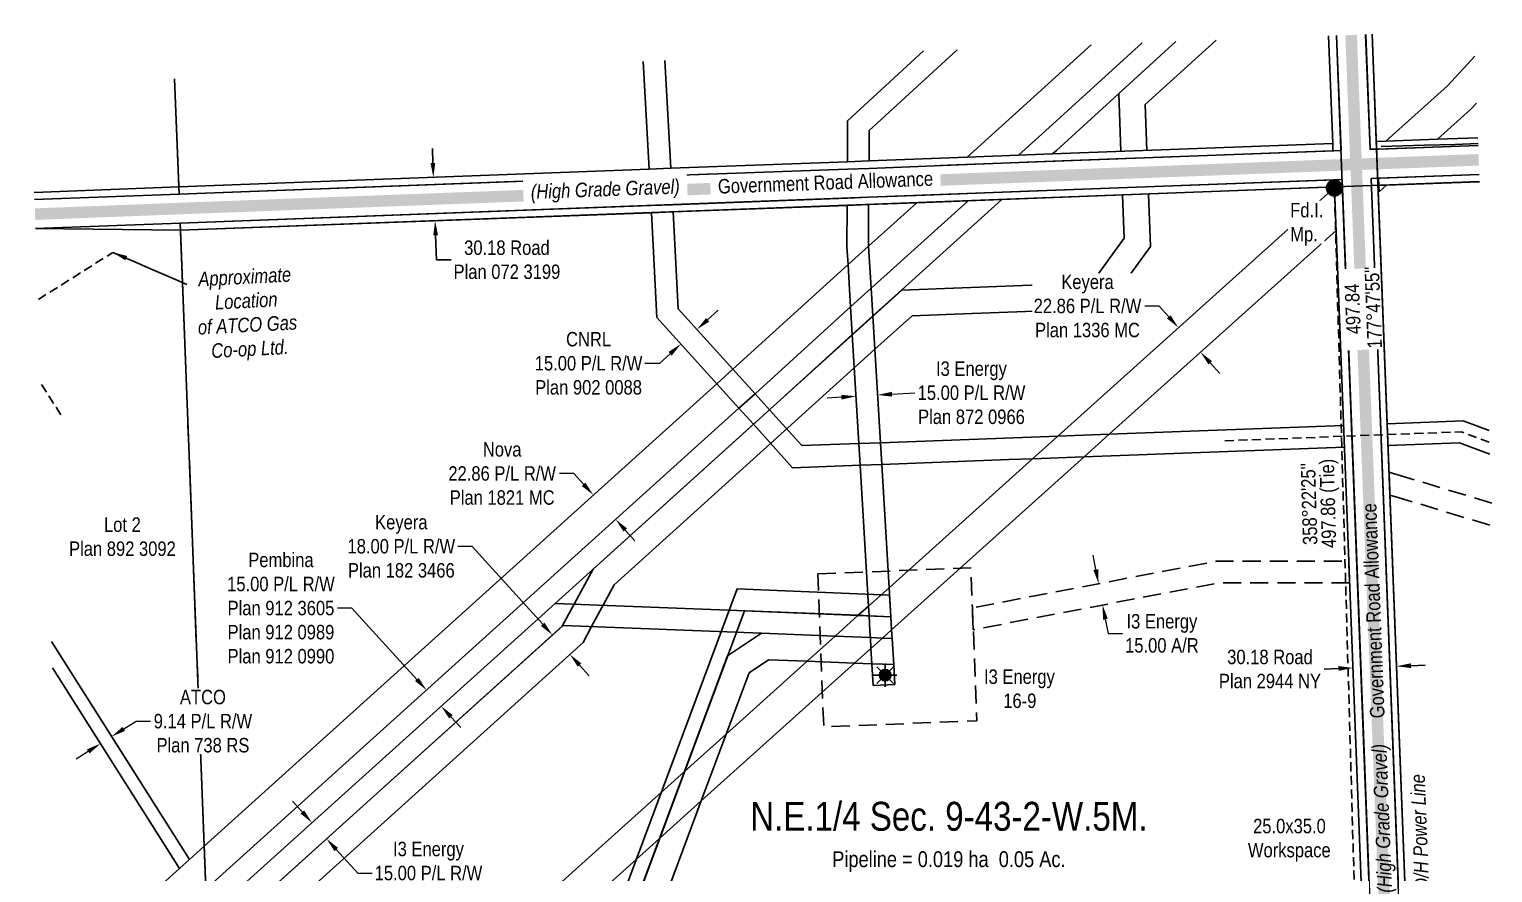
# Model space of a CAD drawing. Extents: x 686694 to 690642, y 5839475 to 5844317.
# Drawn here: x 686971 to 687984, y 5841807 to 5842392 of the extents above; entities that cross this region are included whole.
import ezdxf
from ezdxf.enums import TextEntityAlignment as Align

# ---------------------------------------------------------------- set-up
doc = ezdxf.new("R2010")
doc.units = 0
doc.header["$LTSCALE"] = 5
for name, pattern in [('foc-ACCESSROAD', [3.75, 2.5, -1.25]), ('foc-QUARTERLINE', [33, 25, -3, 2, -3]), ('foc-TIELINE', [1.875, 1.25, -0.625]), ('UG_PIPE', [1.875, 1.25, -0.625])]:
    doc.linetypes.add(name, pattern=pattern)
for name, color, linetype in [('AS-PIPE-UG', 44, 'UG_PIPE'), ('AS-PIPE-UG-T', 44, 'Continuous'), ('AS-POWER', 104, 'foc-POWER'), ('AS-POWER-T', 104, 'Continuous'), ('AS-ROADS', 254, 'Continuous'), ('AS-TELEPHONE', 224, 'foc-TEL'), ('C-SYMBOL', 7, 'Continuous'), ('F-AR', 190, 'foc-ACCESSROAD'), ('F-RW', 190, 'Continuous'), ('F-WS', 190, 'foc-ACCESSROAD'), ('F-WS-S', 190, 'Continuous'), ('L-AREAREQUIRED', 7, 'Continuous'), ('L-BD', 7, 'Continuous'), ('L-MON', 1, 'Continuous'), ('L-MON-T', 1, 'Continuous'), ('L-QSEC', 8, 'foc-QUARTERLINE'), ('L-ROAD-T', 7, 'Continuous'), ('L-SEC', 7, 'Continuous'), ('L-TIE', 7, 'foc-TIELINE'), ('L-TITLEDB', 4, 'Continuous'), ('L-TITLEDB-T', 4, 'Continuous'), ('P-TEMP_WORKSPACE 1', 46, 'Continuous')]:
    doc.layers.add(name, color=color, linetype=linetype)
for name, color, linetype, lineweight in [('F-RW-T', 190, 'Continuous', 9), ('F-WS-T', 190, 'Continuous', 9), ('T-TEXT', 48, 'Continuous', 18)]:
    doc.layers.add(name, color=color, linetype=linetype, lineweight=lineweight)
doc.styles.add('100L', font='ARIALN.TTF', dxfattribs={"height": 11})
doc.styles.add('175L', font='ARIALN.TTF', dxfattribs={"height": 20})
doc.styles.add('80CG', font='ARIALN.TTF', dxfattribs={"height": 10})
doc.styles.add('80L', font='ARIALN.TTF', dxfattribs={"height": 10})
doc.styles.add('80LS', font='ARIALNI.TTF', dxfattribs={"height": 10})
doc.styles.add('foc-LtypeFont', font='ARIALN.TTF', dxfattribs={"height": 7.35})
doc.linetypes.add('foc-POWER', pattern='A,6,-1,["P",foc-LtypeFont,S=0.2,R=0,X=-0.625,Y=-0.75],-1.24,4', length=12.24)
doc.linetypes.add('foc-TEL', pattern='A,2,-1,["T",foc-LtypeFont,S=0.2,R=0,X=-0.425,Y=-0.75],-1.24,8', length=12.24)
doc.linetypes.add('foc-TEL-NOLINE', pattern='A,0,-2,["T",foc-LtypeFont,S=0.2,R=0,X=-0.425,Y=-0.75],-10.24', length=12.24)
doc.dimstyles.new('Compass 5 000', dxfattribs={"dimscale": 5, "dimtxt": 9, "dimasz": 2, "dimexe": 0.2, "dimexo": 0.0625, "dimgap": 0.5, "dimtad": 0, "dimtih": 1, "dimtoh": 1, "dimzin": 0, "dimdsep": 46, "dimtxsty": '80CG', "dimcen": 0.1, "dimse1": 1, "dimse2": 1, "dimclrd": 256, "dimclrt": 256, "dimaunit": 1, "dimadec": 4, "dimazin": 0, "dimtfac": 0.06, "dimtofl": 0, "dimtmove": 0, "dimatfit": 1, "dimfxl": 0.2, "dimtolj": 1, "dimtzin": 0, "dimlwd": -1, "dimarcsym": 0})

# ---------------------------------------------------------------- blocks, each defined once
blk = doc.blocks.new('*D393')
at = {"layer": 'F-RW-T', "transparency": 16777216}
for p, q in [((687753.4, 5842199.9), (687743.4, 5842199.9)), ((687760.1, 5842192.4), (687753.4, 5842199.9)), ((687788.7, 5842160.6), (687795.4, 5842153.1))]:
    blk.add_line(p, q, dxfattribs=at)
for points in [[(687761.3, 5842193.5), (687758.8, 5842191.3), (687766.7, 5842185)], [(687790, 5842161.7), (687787.5, 5842159.5), (687782, 5842168)]]:
    blk.add_solid(points, dxfattribs=at)
at = {"layer": 'F-RW-T', "transparency": 16777216, "insert": (687703.8, 5842199.9), "char_height": 10, "attachment_point": 5, "style": '80CG', "bg_fill": 3, "box_fill_scale": 1.1, "bg_fill_color": 256, "bg_fill_true_color": 13158600, "bg_fill_transparency": 0}
blk.add_mtext('\\A1;Keyera\\P22.86 P/L R/W\\PPlan 1336 MC', dxfattribs=at)
blk = doc.blocks.new('*D397')
at = {"layer": 'F-RW-T', "transparency": 16777216}
for p, q in [((687440.9, 5842190.4), (687448.3, 5842197.1)), ((687415, 5842166.9), (687407.5, 5842160.2)), ((687407.5, 5842160.2), (687397.5, 5842160.2))]:
    blk.add_line(p, q, dxfattribs=at)
for points in [[(687439.8, 5842191.6), (687442, 5842189.1), (687433.5, 5842183.7)], [(687413.8, 5842168.1), (687416.1, 5842165.6), (687422.4, 5842173.6)]]:
    blk.add_solid(points, dxfattribs=at)
at = {"layer": 'F-RW-T', "transparency": 16777216, "insert": (687358.5, 5842160.2), "char_height": 10, "attachment_point": 5, "style": '80CG'}
blk.add_mtext('\\A1;CNRL\\P15.00 P/L R/W\\PPlan 902 0088', dxfattribs=at)
blk = doc.blocks.new('*D399')
at = {"layer": 'F-RW-T', "transparency": 16777216}
for p, q in [((687278, 5842033.5), (687268, 5842033.5)), ((687326.8, 5841979.5), (687278, 5842033.5)), ((687352.2, 5841951.3), (687358.9, 5841943.9))]:
    blk.add_line(p, q, dxfattribs=at)
for points in [[(687328, 5841980.6), (687325.5, 5841978.4), (687333.5, 5841972.1)], [(687353.5, 5841952.4), (687351, 5841950.2), (687345.5, 5841958.7)]]:
    blk.add_solid(points, dxfattribs=at)
at = {"layer": 'F-RW-T', "transparency": 16777216, "insert": (687228.9, 5842033.5), "char_height": 10, "attachment_point": 5, "style": '80CG'}
blk.add_mtext('\\A1;Keyera\\P18.00 P/L R/W\\PPlan 182 3466', dxfattribs=at)
blk = doc.blocks.new('*D403')
at = {"layer": 'F-RW-T', "transparency": 16777216}
for p, q in [((687348.3, 5842083.9), (687338.3, 5842083.9)), ((687355, 5842076.5), (687348.3, 5842083.9)), ((687383.9, 5842044.8), (687390.6, 5842037.4))]:
    blk.add_line(p, q, dxfattribs=at)
for points in [[(687356.3, 5842077.6), (687353.8, 5842075.3), (687361.8, 5842069.1)], [(687385.1, 5842045.9), (687382.7, 5842043.7), (687377.2, 5842052.2)]]:
    blk.add_solid(points, dxfattribs=at)
at = {"layer": 'F-RW-T', "transparency": 16777216, "insert": (687298.7, 5842083.9), "char_height": 10, "attachment_point": 5, "style": '80CG'}
blk.add_mtext('\\A1;Nova\\P22.86 P/L R/W\\PPlan 1821 MC', dxfattribs=at)
blk = doc.blocks.new('*D404')
at = {"layer": 'F-RW-T', "transparency": 16777216}
for p, q in [((687194.7, 5841990.7), (687184.7, 5841990.7)), ((687239.6, 5841941.3), (687194.7, 5841990.7)), ((687263.2, 5841915.5), (687270, 5841908.1))]:
    blk.add_line(p, q, dxfattribs=at)
for points in [[(687240.9, 5841942.4), (687238.4, 5841940.2), (687246.4, 5841933.9)], [(687264.5, 5841916.6), (687262, 5841914.3), (687256.5, 5841922.8)]]:
    blk.add_solid(points, dxfattribs=at)
at = {"layer": 'F-RW-T', "transparency": 16777216, "insert": (687145.6, 5841990.7), "char_height": 10, "attachment_point": 5, "style": '80CG'}
blk.add_mtext('\\A1;Pembina\\P15.00 P/L R/W\\PPlan 912 3605\\PPlan 912 0989\\PPlan 912 0990', dxfattribs=at)
blk = doc.blocks.new('*D405')
at = {"layer": 'F-RW-T', "transparency": 16777216}
for p, q in [((687160.4, 5841849.5), (687153.7, 5841857)), ((687183.9, 5841823.6), (687198.7, 5841807.2)), ((687198.7, 5841807.2), (687208.7, 5841807.2))]:
    blk.add_line(p, q, dxfattribs=at)
for points in [[(687161.6, 5841850.7), (687159.2, 5841848.4), (687167.1, 5841842.1)], [(687185.1, 5841824.7), (687182.6, 5841822.4), (687177.2, 5841831)]]:
    blk.add_solid(points, dxfattribs=at)
at = {"layer": 'F-RW-T', "transparency": 16777216, "insert": (687247.7, 5841807.2), "char_height": 10, "attachment_point": 5, "style": '80CG'}
blk.add_mtext('\\A1;I3 Energy\\P15.00 P/L R/W\\PPlan 912 1457', dxfattribs=at)
blk = doc.blocks.new('*D406')
at = {"layer": 'F-RW-T', "transparency": 16777216}
for p, q in [((687533.5, 5842136.8), (687523.6, 5842136.2)), ((687568.5, 5842138.8), (687584.4, 5842139.8))]:
    blk.add_line(p, q, dxfattribs=at)
for points in [[(687533.4, 5842138.4), (687533.6, 5842135.1), (687543.5, 5842137.4)], [(687568.4, 5842140.5), (687568.6, 5842137.2), (687558.5, 5842138.3)]]:
    blk.add_solid(points, dxfattribs=at)
at = {"layer": 'F-RW-T', "transparency": 16777216, "insert": (687623.5, 5842139.8), "char_height": 10, "attachment_point": 5, "style": '80CG'}
blk.add_mtext('\\A1;I3 Energy\\P15.00 P/L R/W\\PPlan 872 0966', dxfattribs=at)
blk = doc.blocks.new('*D412')
at = {"layer": 'F-RW-T', "transparency": 16777216}
for p, q in [((687709.6, 5842017.4), (687707.7, 5842027.3)), ((687716.1, 5841983.1), (687718, 5841973.2)), ((687718, 5841973.2), (687728, 5841973.2))]:
    blk.add_line(p, q, dxfattribs=at)
for points in [[(687711.2, 5842017.7), (687707.9, 5842017.1), (687711.5, 5842007.6)], [(687717.8, 5841983.4), (687714.5, 5841982.7), (687714.3, 5841992.9)]]:
    blk.add_solid(points, dxfattribs=at)
at = {"layer": 'F-RW-T', "transparency": 16777216, "insert": (687755.3, 5841973.2), "char_height": 10, "attachment_point": 5, "style": '80CG'}
blk.add_mtext('\\A1;I3 Energy\\P15.00 A/R', dxfattribs=at)
blk = doc.blocks.new('*D415')
at = {"layer": 'L-TITLEDB-T', "transparency": 16777216}
for p, q in [((687250.8, 5842299), (687250.4, 5842309)), ((687252.6, 5842248.9), (687253.3, 5842231.9)), ((687253.3, 5842231.9), (687263.3, 5842231.9))]:
    blk.add_line(p, q, dxfattribs=at)
for points in [[(687252.4, 5842299), (687249.1, 5842298.9), (687251.1, 5842289)], [(687254.3, 5842249), (687251, 5842248.8), (687252.3, 5842258.9)]]:
    blk.add_solid(points, dxfattribs=at)
at = {"layer": 'L-TITLEDB-T', "transparency": 16777216, "insert": (687302, 5842231.9), "char_height": 10, "attachment_point": 5, "style": '80CG'}
blk.add_mtext('\\A1;30.18 Road\\PPlan 072 3199', dxfattribs=at)
blk = doc.blocks.new('*D419')
at = {"layer": 'L-TITLEDB-T', "transparency": 16777216}
for p, q in [((687877.5, 5841948.9), (687867.5, 5841948.5)), ((687927.6, 5841950.8), (687937.6, 5841951.2))]:
    blk.add_line(p, q, dxfattribs=at)
for points in [[(687877.4, 5841950.6), (687877.6, 5841947.3), (687887.5, 5841949.3)], [(687927.6, 5841952.5), (687927.7, 5841949.2), (687917.6, 5841950.5)]]:
    blk.add_solid(points, dxfattribs=at)
at = {"layer": 'L-TITLEDB-T', "transparency": 16777216, "insert": (687830.1, 5841948.5), "char_height": 10, "attachment_point": 5, "style": '80CG'}
blk.add_mtext('\\A1;30.18 Road\\PPlan 2944 NY', dxfattribs=at)
blk = doc.blocks.new('GAS')
h = blk.add_hatch(color=255)
h.dxf.hatch_style = 1
edge = h.paths.add_edge_path()
edge.add_arc((0, 0), 0.9, 0, 360)
for p, q in [((-0.81, 0), (-1.62, 0)), ((-0.57, 0.57), (-1.14, 1.14)), ((0, 0.81), (0, 1.62)), ((0.57, 0.57), (1.14, 1.14)), ((1.62, 0), (0.81, 0)), ((-0.57, -0.57), (-1.14, -1.14)), ((0, -0.81), (0, -1.62)), ((1.14, -1.14), (0.57, -0.57))]:
    blk.add_line(p, q)
blk.add_circle((0, 0), 0.8)
blk = doc.blocks.new('*D421')
at = {"layer": 'F-RW-T', "transparency": 16777216}
for p, q in [((687036.8, 5841907.1), (687045.3, 5841912.4)), ((687045.3, 5841912.4), (687055.3, 5841912.4)), ((687012.2, 5841891.5), (687003.8, 5841886.2))]:
    blk.add_line(p, q, dxfattribs=at)
for points in [[(687036, 5841908.5), (687037.7, 5841905.7), (687028.4, 5841901.8)], [(687011.3, 5841892.9), (687013.1, 5841890.1), (687020.7, 5841896.9)]]:
    blk.add_solid(points, dxfattribs=at)
at = {"layer": 'F-RW-T', "transparency": 16777216, "insert": (687091.6, 5841912.4), "char_height": 10, "attachment_point": 5, "style": '80CG', "bg_fill": 3, "box_fill_scale": 1.1, "bg_fill_color": 256, "bg_fill_true_color": 13158600, "bg_fill_transparency": 0}
blk.add_mtext('\\A1;ATCO\\P9.14 P/L R/W\\PPlan 738 RS', dxfattribs=at)
blk = doc.blocks.new('fdia')
at = {"color": 255, "const_width": 1}
blk.add_lwpolyline([(-0.5, 0, 1), (0.5, 0, 1)], format="xyb", close=True, dxfattribs=at)
blk = doc.blocks.new('Fdiaa')
blk.add_blockref('fdia', (0, 0))
blk = doc.blocks.new('fdib')
at = {"color": 1, "const_width": 1.6}
blk.add_lwpolyline([(-0.4, 0, 1), (0.4, 0, 1)], format="xyb", close=True, dxfattribs=at)
at = {"color": 1}
blk.add_circle((0, 0), 0.8, dxfattribs=at)
blk = doc.blocks.new('Fdibb')
blk.add_blockref('fdib', (0, 0))
blk = doc.blocks.new('fdicc')
for name in ['Fdibb', 'Fdiaa']:
    blk.add_blockref(name, (0, 0))
blk = doc.blocks.new('FDI')
blk.add_blockref('fdicc', (0, 0))

msp = doc.modelspace()

# ---------------------------------------------------------------- linework, layer by layer
at = {"layer": 'AS-PIPE-UG', "flags": 128}
for points in [[(686977.685, 5842204.451), (687029.306, 5842237.032)], [(686979.953, 5842145.612), (686994.381, 5842122.751)], [(687798.84, 5842106.646), (687962.551, 5842112.751), (687982.048, 5842105.532)]]:
    msp.add_lwpolyline(points, dxfattribs=at)
at = {"layer": 'AS-POWER', "flags": 128}
for points in [[(687903.857, 5842308.577), (687900.791, 5842388.09)], [(687933.482, 5841537.879), (687903.857, 5842308.577)], [(687907.14, 5842310.341), (687937.141, 5842311.19)], [(687937.141, 5842311.19), (687957.946, 5842311.78), (687974.13, 5842312.391)]]:
    msp.add_lwpolyline(points, dxfattribs=at)
at = {"layer": 'AS-ROADS', "const_width": 8, "flags": 128}
for points in [[(687401.305, 5842279.575), (687889.724, 5842298.01), (687886.267, 5842387.548)], [(687974.561, 5842301.13), (687889.727, 5842297.99), (687910.897, 5841744.858)], [(687075.492, 5842267.41), (687401.305, 5842279.575)], [(686975.407, 5842263.539), (687075.502, 5842267.393)]]:
    msp.add_lwpolyline(points, dxfattribs=at)
at = {"layer": 'AS-TELEPHONE', "linetype": 'foc-TEL-NOLINE', "flags": 128}
for points in [[(687914.713, 5841383.149), (687910.849, 5841483.054), (687876.092, 5842387.168)], [(686975.795, 5842253.488), (687076.063, 5842252.329), (687900.345, 5842283.337), (687975.137, 5842286.086)]]:
    msp.add_lwpolyline(points, dxfattribs=at)
at = {"layer": 'C-SYMBOL', "color": 3, "flags": 128}
for points in [[(687728.067, 5842276.863), (687728.071, 5842276.753)], [(687746.054, 5842277.541), (687746.058, 5842277.431)], [(687912.456, 5842084.857), (687917.689, 5842083.281)], [(687913.066, 5842069.008), (687916.95, 5842067.839)]]:
    msp.add_lwpolyline(points, dxfattribs=at)
at = {"layer": 'F-AR', "flags": 128}
msp.add_lwpolyline([(687983.66, 5842063.415), (687912.456, 5842084.857), (687913.066, 5842069.008), (687984.267, 5842047.567)], dxfattribs=at)
msp.add_lwpolyline([(687885.203, 5842008.225), (687794.62, 5842008.235), (687624.75, 5841975.764), (687624.17, 5841990.925), (687793.2, 5842023.235), (687884.627, 5842023.225)], close=True, dxfattribs=at)
at = {"layer": 'F-RW', "flags": 128}
for points in [[(687656.835, 5842335.731), (687706.321, 5842380.833)], [(687672.204, 5842318.794), (687741.723, 5842382.154)], [(687682.289, 5842307.681), (687764.952, 5842383.021)], [(687725.422, 5842346.993), (687764.952, 5842383.021)], [(687792.792, 5842384.06), (687743.723, 5842339.347)], [(687400.331, 5842294.694), (687396.314, 5842369.265)], [(687415.335, 5842295.257), (687411.31, 5842369.825)], [(687537.621, 5842328.185), (687590.374, 5842376.507)], [(687552.632, 5842321.528), (687613.539, 5842377.371)], [(687971.817, 5842372.808), (687952.903, 5842352.315)], [(687952.903, 5842352.315), (687910.35, 5842314.005)], [(687725.421, 5842347.02), (687726.931, 5842306.966)], [(687743.723, 5842339.347), (687744.919, 5842307.642)], [(687973.057, 5842340.413), (687968.989, 5842336.004)], [(687620.505, 5842302.967), (687656.835, 5842335.731)], [(687968.989, 5842336.004), (687946.022, 5842315.339)], [(687656.122, 5842304.305), (687672.204, 5842318.794)], [(687679.508, 5842305.184), (687682.289, 5842307.681)], [(687874.682, 5842281.924), (687683.183, 5842109.836)], [(687910.645, 5842283.51), (687905.558, 5842278.931)], [(686998.312, 5841669.384), (687340.294, 5841978.236), (687361.681, 5842017.77), (687575.241, 5842210.952), (687611.136, 5842212.311), (687706.742, 5842215.931), (687729.201, 5842246.78), (687728.071, 5842276.753)], [(687746.058, 5842277.431), (687747.423, 5842241.227), (687716.153, 5842198.274), (687611.817, 5842194.324), (687582.398, 5842193.21)], [(687405.842, 5842191.881), (687401.949, 5842264.496)], [(687420.549, 5842197.987), (687416.955, 5842265.063)], [(687875.825, 5842252.202), (687718.883, 5842111.171)], [(687537.327, 5842240.965), (687538.082, 5842228.555)], [(687552.333, 5842241.393), (687538.082, 5842228.555)], [(687552.333, 5842241.393), (687554.091, 5842212.197)], [(687538.082, 5842228.555), (687458.368, 5842156.159)], [(687538.082, 5842228.555), (687539.113, 5842211.296)], [(687565.146, 5842222.176), (687554.091, 5842212.197)], [(687539.113, 5842211.296), (687539.828, 5842199.317)], [(687554.091, 5842212.197), (687539.828, 5842199.317)], [(687554.091, 5842212.197), (687555.237, 5842193.011)], [(687575.209, 5842211.044), (687555.237, 5842193.011)], [(687458.368, 5842156.159), (687420.549, 5842197.987)], [(687539.828, 5842199.317), (687473.72, 5842139.181)], [(687539.828, 5842199.317), (687540.974, 5842180.132)], [(687447.231, 5842146.105), (687405.842, 5842191.881)], [(687555.237, 5842193.011), (687540.974, 5842180.132)], [(687555.237, 5842193.011), (687560.476, 5842105.246)], [(687582.398, 5842193.21), (687556.633, 5842169.922)], [(687540.974, 5842180.132), (687483.795, 5842128.039)], [(687540.974, 5842180.132), (687545.479, 5842104.686)], [(687556.633, 5842169.922), (687484.473, 5842104.698)], [(687458.368, 5842156.159), (687447.231, 5842146.105)], [(687473.72, 5842139.181), (687458.368, 5842156.159)], [(687447.231, 5842146.105), (687092.469, 5841825.826)], [(687462.583, 5842129.126), (687447.231, 5842146.105)], [(687473.72, 5842139.181), (687462.583, 5842129.126)], [(687483.795, 5842128.039), (687473.72, 5842139.181)], [(687462.583, 5842129.126), (687093.615, 5841796.059)], [(687472.656, 5842117.984), (687462.583, 5842129.126)], [(687483.795, 5842128.039), (687472.656, 5842117.984)], [(687506.071, 5842103.211), (687483.795, 5842128.039)], [(687472.656, 5842117.984), (687335.332, 5841993.99)], [(687499.635, 5842087.955), (687472.656, 5842117.984)], [(687881.013, 5842117.224), (687718.883, 5842111.171)], [(687911.169, 5842118.351), (687963.758, 5842120.316)], [(687963.758, 5842120.316), (687981.737, 5842113.658)], [(687683.183, 5842109.836), (687560.476, 5842105.246)], [(687683.183, 5842109.836), (687665.749, 5842094.168)], [(687718.883, 5842111.171), (687683.183, 5842109.836)], [(687718.883, 5842111.171), (687701.449, 5842095.504)], [(687484.473, 5842104.698), (687376.257, 5842006.884)], [(687545.479, 5842104.686), (687506.071, 5842103.211)], [(687560.476, 5842105.246), (687545.479, 5842104.686)], [(687545.479, 5842104.686), (687546.366, 5842089.599)], [(687560.476, 5842105.246), (687561.359, 5842090.111)], [(687881.59, 5842102.23), (687701.449, 5842095.504)], [(687911.745, 5842103.357), (687961.343, 5842105.201)], [(687961.343, 5842105.201), (687982.359, 5842097.42)], [(687546.366, 5842089.599), (687499.635, 5842087.955)], [(687561.359, 5842090.111), (687546.366, 5842089.599)], [(687546.366, 5842089.599), (687552.2, 5841992.119)], [(687649.399, 5842093.534), (687561.359, 5842090.111)], [(687561.359, 5842090.111), (687566.474, 5842004.809)], [(687665.749, 5842094.168), (687566.474, 5842004.809)], [(687701.449, 5842095.504), (687568.219, 5841975.653)], [(687665.749, 5842094.168), (687649.399, 5842093.534)], [(687701.449, 5842095.504), (687665.749, 5842094.168)], [(687376.257, 5842006.884), (687360.574, 5841977.894)], [(687566.474, 5842004.809), (687552.2, 5841992.119)], [(687566.474, 5842004.809), (687567.678, 5841984.717)], [(687345.113, 5841472.409), (687298.337, 5841566.117), (687461.311, 5842004.06), (687566.776, 5841999.766), (687567.678, 5841984.717), (687466.319, 5841988.844), (687309.223, 5841566.698), (687354.06, 5841476.875)], [(687335.332, 5841993.99), (687103.317, 5841784.547)], [(687335.332, 5841993.99), (687545.111, 5841985.748)], [(687545.111, 5841985.748), (687529.116, 5841971.371)], [(687552.2, 5841992.119), (687545.111, 5841985.748)], [(687545.111, 5841985.748), (687552.598, 5841985.448)], [(687552.2, 5841992.119), (687552.598, 5841985.448)], [(687552.598, 5841985.448), (687553.241, 5841974.782)], [(687552.598, 5841985.448), (687567.678, 5841984.717)], [(687567.678, 5841984.717), (687568.219, 5841975.653)], [(686999.215, 5841645.946), (687354.654, 5841966.95), (687360.574, 5841977.894)], [(687340.861, 5841978.748), (687113.387, 5841773.406)], [(687340.861, 5841978.748), (687478.25, 5841973.321)], [(687553.241, 5841974.782), (687553.51, 5841970.293)], [(687568.219, 5841975.653), (687561.836, 5841969.915)], [(687568.219, 5841975.653), (687568.58, 5841969.685)], [(686986.817, 5841967.566), (687082.21, 5841816.564)], [(687454.708, 5841957.643), (687478.25, 5841973.321)], [(687478.25, 5841973.321), (687529.116, 5841971.371)], [(687529.116, 5841971.371), (687509.755, 5841953.885)], [(687529.116, 5841971.371), (687553.51, 5841970.293)], [(687553.51, 5841970.293), (687553.956, 5841962.833)], [(687553.51, 5841970.293), (687561.836, 5841969.915)], [(687561.836, 5841969.915), (687553.956, 5841962.833)], [(687561.836, 5841969.915), (687568.58, 5841969.685)], [(687568.58, 5841969.685), (687569.677, 5841951.612)], [(687424.904, 5841877.554), (687454.708, 5841957.643)], [(687509.755, 5841953.885), (687453.763, 5841903.516)], [(687483.016, 5841954.9), (687469.538, 5841945.908)], [(687509.755, 5841953.885), (687483.016, 5841954.9)], [(687542.621, 5841952.638), (687509.755, 5841953.885)], [(687553.956, 5841962.833), (687542.621, 5841952.638)], [(687553.956, 5841962.833), (687554.595, 5841952.184)], [(686987.52, 5841949.334), (687075.321, 5841810.346)], [(687542.621, 5841952.638), (687436.54, 5841857.231)], [(687469.538, 5841945.908), (687453.763, 5841903.516)], [(687554.595, 5841952.184), (687542.621, 5841952.638)], [(687569.677, 5841951.612), (687554.595, 5841952.184)], [(687554.595, 5841952.184), (687555.482, 5841937.126)], [(687569.677, 5841951.612), (687570.486, 5841937.905)], [(687555.482, 5841937.126), (687570.486, 5841937.905)], [(687453.763, 5841903.516), (687424.904, 5841877.554)], [(687453.763, 5841903.516), (687436.54, 5841857.231)], [(687424.904, 5841877.554), (687101.668, 5841586.779)], [(687407.683, 5841831.278), (687424.904, 5841877.554)], [(687436.54, 5841857.231), (687315.452, 5841531.83)], [(687436.54, 5841857.231), (687407.683, 5841831.278)], [(687092.469, 5841825.826), (687082.21, 5841816.564)], [(687407.683, 5841831.278), (687179.812, 5841626.336)], [(687295.858, 5841530.783), (687407.683, 5841831.278)], [(687077.899, 5841812.673), (687075.321, 5841810.346)], [(687082.21, 5841816.564), (687077.899, 5841812.673)], [(687075.321, 5841810.346), (686995.655, 5841738.31)]]:
    msp.add_lwpolyline(points, dxfattribs=at)
at = {"layer": 'F-WS', "flags": 128}
msp.add_lwpolyline([(687517.19, 5842014.503), (687623.113, 5842018.555), (687624.17, 5841990.925), (687627.165, 5841912.632), (687521.243, 5841908.58)], close=True, dxfattribs=at)
at = {"layer": 'L-QSEC', "flags": 128}
for points in [[(687072.033, 5842357.165), (687075.096, 5842277.456)], [(687075.868, 5842257.356), (687110.667, 5841352.495)]]:
    msp.add_lwpolyline(points, dxfattribs=at)
at = {"layer": 'L-SEC', "flags": 128}
for points in [[(687879.278, 5842307.651), (687876.208, 5842387.173)], [(687899.38, 5842308.391), (687896.309, 5842387.923)], [(687974.178, 5842311.139), (687899.38, 5842308.391)], [(687879.278, 5842307.651), (687477.187, 5842292.553), (687075.096, 5842277.456)], [(687974.947, 5842291.039), (687900.155, 5842288.29)], [(687930.952, 5841483.759), (687915.554, 5841886.025), (687900.155, 5842288.29)], [(687075.868, 5842257.356), (687477.961, 5842272.454), (687880.055, 5842287.551)], [(687880.055, 5842287.551), (687895.452, 5841885.302), (687910.849, 5841483.054)], [(687075.096, 5842277.456), (686975.019, 5842273.603)], [(686975.794, 5842253.504), (687075.868, 5842257.356)]]:
    msp.add_lwpolyline(points, dxfattribs=at)
at = {"layer": 'L-TIE'}
msp.add_line((687888.827, 5841783.987), (687874.695, 5842281.593), dxfattribs=at)
at = {"layer": 'L-TITLEDB', "flags": 128}
for points in [[(687873.51, 5842312.473), (687870.655, 5842386.965)], [(687879.284, 5842307.657), (687876.214, 5842387.173)], [(687896.332, 5842387.924), (687899.394, 5842308.41)], [(687935.556, 5841483.92), (687900.8, 5842388.09)], [(687074.932, 5842282.467), (687072.036, 5842357.165)], [(687873.51, 5842312.473), (687679.508, 5842305.184)], [(687873.701, 5842307.447), (687873.51, 5842312.473)], [(687899.394, 5842308.41), (687904.423, 5842308.598)], [(687910.35, 5842314.005), (687903.658, 5842313.755)], [(687904.423, 5842308.598), (687974.177, 5842311.16)], [(687946.022, 5842315.339), (687910.35, 5842314.005)], [(687973.978, 5842316.369), (687946.022, 5842315.339)], [(687614.737, 5842297.765), (687650.347, 5842299.101)], [(687656.122, 5842304.305), (687620.505, 5842302.967)], [(687650.347, 5842299.101), (687673.711, 5842299.977)], [(687679.508, 5842305.184), (687656.122, 5842304.305)], [(687673.711, 5842299.977), (687874.258, 5842307.468)], [(687874.258, 5842307.468), (687879.284, 5842307.657)], [(687400.331, 5842294.694), (687074.932, 5842282.467)], [(687075.115, 5842277.446), (687400.604, 5842289.621)], [(687415.335, 5842295.257), (687400.331, 5842294.694)], [(687400.604, 5842289.621), (687415.609, 5842290.186)], [(687905.191, 5842288.491), (687900.165, 5842288.304)], [(687900.165, 5842288.304), (687920.95, 5841745.243)], [(687974.947, 5842291.053), (687905.191, 5842288.491)], [(687905.391, 5842283.313), (687905.191, 5842288.491)], [(687074.932, 5842282.467), (686974.827, 5842278.603)], [(687075.115, 5842277.446), (687074.932, 5842282.467)], [(687627.077, 5842278.091), (687650.441, 5842278.966)], [(687650.441, 5842278.966), (687875.033, 5842287.392)], [(687874.664, 5842282.389), (687704.574, 5842275.977)], [(687905.415, 5841482.416), (687874.473, 5842287.371)], [(687880.054, 5842287.552), (687875.033, 5842287.392)], [(687910.849, 5841483.054), (687880.054, 5842287.552)], [(687910.645, 5842283.51), (687905.391, 5842283.313)], [(687905.558, 5842278.931), (687905.391, 5842283.313)], [(687975.144, 5842285.896), (687910.645, 5842283.51)], [(686975.02, 5842273.592), (687075.115, 5842277.446)], [(687075.867, 5842257.357), (687401.68, 5842269.522)], [(687401.68, 5842269.522), (687416.686, 5842270.081)], [(687644.624, 5842273.715), (687621.256, 5842272.835)], [(687704.574, 5842275.977), (687644.624, 5842273.715)], [(687401.949, 5842264.496), (687076.063, 5842252.329)], [(687416.955, 5842265.063), (687401.949, 5842264.496)], [(687075.867, 5842257.357), (686975.795, 5842253.47)], [(687076.063, 5842252.329), (687075.867, 5842257.357)], [(687076.063, 5842252.329), (687092.469, 5841825.826)], [(687092.469, 5841825.826), (687093.615, 5841796.059)]]:
    msp.add_lwpolyline(points, dxfattribs=at)

# ---------------------------------------------------------------- block references
at = {"layer": 'F-WS-S', "xscale": 4.999999999999972, "yscale": 4.999999999999972, "zscale": 4.999999999999972}
msp.add_blockref('GAS', (687563.746, 5841944.268), dxfattribs=at)

# ---------------------------------------------------------------- texts
at = {"layer": 'AS-PIPE-UG-T', "insert": (687051.616, 5842221.562), "char_height": 10, "attachment_point": 1, "rotation": 3.012381, "style": '175L'}
msp.add_mtext_dynamic_manual_height_columns('\\pi36.55357;{\\fArial Narrow|b0|i1|c0|p34;Approximate\\P\\pi47.23911;Location\\P\\pi34.47649;of ATCO Gas \\P\\pi42.9076;Co-op Ltd.}', width=137.1317, gutter_width=49.995, heights=[0], dxfattribs=at)
at = {"layer": 'AS-POWER-T', "insert": (687931.438, 5841765.169), "char_height": 10, "attachment_point": 1, "rotation": 92.191944, "style": '175L'}
msp.add_mtext_dynamic_manual_height_columns('\\pi0.32037;{\\fArial Narrow|b0|i1|c0|p34;Equs O/H Power Line}', width=109.95862, gutter_width=49.995, heights=[0], dxfattribs=at)
at = {"layer": 'C-SYMBOL', "color": 3, "style": '175L'}
msp.add_text('N.E.1/4 Sec. 9-43-2-W.5M.', height=19.99786, dxfattribs=at).set_placement((687607.872, 5841830.583), align=Align.BOTTOM_CENTER)
at = {"layer": 'F-WS-T', "insert": (687631.583, 5841948.253), "char_height": 10, "attachment_point": 1, "style": '175L'}
msp.add_mtext_dynamic_manual_height_columns('\\pi0.59308;I3 Energy\\P\\pi13.92527;16-9', width=49.03063, gutter_width=99.989, heights=[0], dxfattribs=at)
at = {"layer": 'L-AREAREQUIRED', "color": 5, "style": '100L'}
msp.add_text('Pipeline = 0.019 ha  0.05 Ac.', height=10.99882, dxfattribs=at).set_placement((687607.872, 5841808.086), align=Align.BOTTOM_CENTER)
at = {"layer": 'L-BD', "style": '80L'}
for s, p in [("358°22'25''", (687857.151, 5842062.821)), ('497.86 (Tie)', (687871.394, 5842063.226))]:
    msp.add_text(s, height=9.99893, rotation=91.6268, dxfattribs=at).set_placement(p, align=Align.MIDDLE)
at = {"layer": 'L-ROAD-T', "style": '80L'}
msp.add_text('Government Road Allowance', height=9.99893, rotation=92.215187, dxfattribs=at).set_placement((687901.62, 5841988.844), align=Align.MIDDLE_CENTER)
at = {"layer": 'L-TITLEDB-T', "insert": (686998.428, 5842053.538), "char_height": 10, "attachment_point": 1, "style": '80L'}
msp.add_mtext_dynamic_manual_height_columns('\\pi24.69136;Lot 2\\P\\pi0.51674;Plan 892 3092', width=73.44138, gutter_width=49.995, heights=[0], dxfattribs=at)
at = {"layer": 'P-TEMP_WORKSPACE 1', "insert": (687814.702, 5841844.82), "char_height": 9.99893, "attachment_point": 1, "style": '80L'}
msp.add_mtext_dynamic_manual_height_columns('\\pi3.72968;25.0x35.0\\P\\pi0.12843;Workspace', width=56.89473, gutter_width=49.995, heights=[0], dxfattribs=at)
at = {"layer": 'T-TEXT', "style": '80LS'}
msp.add_text('(High Grade Gravel)', height=9.99893, rotation=92.215187, dxfattribs=at).set_placement((687907.667, 5841845.105), align=Align.MIDDLE_CENTER)

# ---------------------------------------------------------------- dimensions: what is measured, and where the dimension line sits
at = {"layer": 'F-RW-T', "color": 3}
dim = msp.add_aligned_dim(p1=(687431.114, 5842186.302), p2=(687419.985, 5842176.239), distance=3.574, text='CNRL\\P15.00 P/L R/W\\PPlan 902 0088', dimstyle='Compass 5 000', dxfattribs=at)
dim.commit()
dim.dimension.update_dxf_attribs({"geometry": '*D397', "text_midpoint": (687358.46, 5842160.175)})
for base, p1, p2, angle, text, picture, middle in [((687361.761, 5842069.076), (687297.177, 5841979.269), (687281.771, 5841996.172), 132.346386, 'Nova\\P22.86 P/L R/W\\PPlan 1821 MC', '*D403', (687298.749, 5842083.858)), ((687246.38, 5841933.935), (687307.712, 5841969.529), (687297.604, 5841980.621), 132.346358, 'Pembina\\P15.00 P/L R/W\\PPlan 912 3605\\PPlan 912 0989\\PPlan 912 0990', '*D404', (687145.581, 5841990.674)), ((687333.466, 5841972.069), (687314.765, 5841930.926), (687302.701, 5841944.285), 132.085886, 'Keyera\\P18.00 P/L R/W\\PPlan 182 3466', '*D399', (687228.865, 5842033.539)), ((687177.162, 5841830.976), (687172.545, 5841847.04), (687182.608, 5841835.892), 312.072736, 'I3 Energy\\P15.00 P/L R/W\\PPlan 912 1457', '*D405', (687247.743, 5841807.164))]:
    dim = msp.add_linear_dim(base=base, p1=p1, p2=p2, angle=angle, text=text, dimstyle='Compass 5 000', dxfattribs=at)
    dim.commit()
    dim.dimension.update_dxf_attribs({"geometry": picture, "text_midpoint": middle, "dimtype": 161})
at = {"layer": 'L-TITLEDB-T'}
for base, p1, p2, angle, text, picture, middle in [((687251.135, 5842288.982), (687345.616, 5842262.393), (687344.485, 5842292.489), 92.151714, '30.18 Road\\PPlan 072 3199', '*D415', (687302.027, 5842231.928)), ((687887.481, 5841949.31), (687920.151, 5841884.366), (687890.001, 5841883.217), 182.183198, '30.18 Road\\PPlan 2944 NY', '*D419', (687830.135, 5841948.548))]:
    dim = msp.add_linear_dim(base=base, p1=p1, p2=p2, angle=angle, text=text, dimstyle='Compass 5 000', dxfattribs=at)
    dim.commit()
    dim.dimension.update_dxf_attribs({"geometry": picture, "text_midpoint": middle, "dimtype": 161})

# ---------------------------------------------------------------- leaders
at = {"layer": 'AS-PIPE-UG-T', "path_type": 1}
msp.add_leader([(687029.306, 5842237.032), (687080.527, 5842214.878)], dimstyle='Compass 5 000', override={"dimgap": 0.5, "dimtad": 0}, dxfattribs=at)

# ---------------------------------------------------------------- next in the draw order: texts
at = {"layer": 'L-BD', "insert": (687883.455, 5842169.164), "char_height": 9.99893, "width": 56.30134, "attachment_point": 1, "rotation": 92.2013, "line_spacing_factor": 0.855, "style": '80L', "bg_fill": 3, "box_fill_scale": 1, "bg_fill_color": 256, "bg_fill_transparency": 0}
msp.add_mtext("\\pi10.97993;497.84 \\P\\pi0.66384;177°47'55''", dxfattribs=at)
at = {"layer": 'L-MON-T', "insert": (687844.113, 5842271.328), "char_height": 9.9989, "attachment_point": 1, "style": '175L', "bg_fill": 3, "box_fill_scale": 1.15, "bg_fill_color": 256, "bg_fill_true_color": 256, "bg_fill_transparency": 0}
msp.add_mtext_dynamic_manual_height_columns('Fd.I.\\PMp.', width=22.0417, gutter_width=99.989, heights=[0], dxfattribs=at)
at = {"layer": 'L-ROAD-T', "insert": (687522.26, 5842290.448), "char_height": 10, "width": 149.28549, "attachment_point": 2, "rotation": 2.127014, "style": '80L', "bg_fill": 2}
msp.add_mtext('Government Road Allowance', dxfattribs=at)

# ---------------------------------------------------------------- next in the draw order: dimensions: what is measured, and where the dimension line sits
at = {"layer": 'F-RW-T', "color": 3}
dim = msp.add_linear_dim(base=(687020.66, 5841896.873), p1=(687048.919, 5841869.262), p2=(687041.188, 5841864.378), angle=212.281417, text='ATCO\\P9.14 P/L R/W\\PPlan 738 RS', dimstyle='Compass 5 000', override={"dimtfill": 1}, dxfattribs=at)
dim.commit()
dim.dimension.update_dxf_attribs({"geometry": '*D421', "text_midpoint": (687091.586, 5841912.438), "dimtype": 161})

# ---------------------------------------------------------------- next in the draw order: linework, layer by layer
at = {"layer": 'F-RW', "flags": 128}
for points in [[(687537.619, 5842299.852), (687537.621, 5842328.185)], [(687552.632, 5842300.416), (687552.632, 5842321.528)], [(687537.576, 5842269.62), (687537.327, 5842240.965)], [(687585.609, 5842271.46), (687552.333, 5842241.393)], [(687552.349, 5842270.178), (687552.333, 5842241.393)], [(687621.256, 5842272.835), (687565.146, 5842222.176)], [(687644.624, 5842273.715), (687575.209, 5842211.044)]]:
    msp.add_lwpolyline(points, dxfattribs=at)
at = {"layer": 'L-TITLEDB', "flags": 128}
for points in [[(687537.619, 5842299.852), (687415.335, 5842295.257)], [(687552.632, 5842300.416), (687537.619, 5842299.852)], [(687620.505, 5842302.967), (687552.632, 5842300.416)], [(687415.609, 5842290.186), (687537.618, 5842294.655)], [(687537.618, 5842294.655), (687552.632, 5842295.2)], [(687552.632, 5842295.2), (687614.737, 5842297.765)], [(687591.469, 5842276.755), (687627.077, 5842278.091)], [(687416.686, 5842270.081), (687537.618, 5842274.515)], [(687537.576, 5842269.62), (687416.955, 5842265.063)], [(687552.349, 5842270.178), (687537.576, 5842269.62)], [(687537.618, 5842274.515), (687552.351, 5842275.214)], [(687585.609, 5842271.46), (687552.349, 5842270.178)], [(687552.351, 5842275.214), (687591.469, 5842276.755)], [(687621.256, 5842272.835), (687585.609, 5842271.46)]]:
    msp.add_lwpolyline(points, dxfattribs=at)

# ---------------------------------------------------------------- next in the draw order: block references
at = {"layer": 'L-MON', "xscale": 4.999464549999993, "yscale": 4.999464549999993, "zscale": 4.999464549999993}
msp.add_blockref('FDI', (687874.695, 5842281.593), dxfattribs=at)

# ---------------------------------------------------------------- next in the draw order: texts
at = {"layer": 'T-TEXT', "insert": (687369.858, 5842285.886), "char_height": 10, "width": 103.55332, "attachment_point": 2, "rotation": 2.127014, "style": '80LS', "bg_fill": 2}
msp.add_mtext('(High Grade Gravel)', dxfattribs=at)

# ---------------------------------------------------------------- next in the draw order: dimensions: what is measured, and where the dimension line sits
at = {"layer": 'F-RW-T', "color": 3}
dim = msp.add_linear_dim(base=(687782.039, 5842168.001), p1=(687610.748, 5842044.66), p2=(687626.037, 5842027.665), angle=311.973904, text='Keyera\\P22.86 P/L R/W\\PPlan 1336 MC', dimstyle='Compass 5 000', override={"dimtfill": 1}, dxfattribs=at)
dim.commit()
dim.dimension.update_dxf_attribs({"geometry": '*D393', "text_midpoint": (687703.834, 5842199.866), "dimtype": 161})

# ---------------------------------------------------------------- next in the draw order: dimensions: what is measured, and where the dimension line sits
dim = msp.add_linear_dim(base=(687558.506, 5842138.252), p1=(687543.857, 5842131.847), p2=(687558.835, 5842132.741), angle=3.416132, text='I3 Energy\\P15.00 P/L R/W\\PPlan 872 0966', dimstyle='Compass 5 000', dxfattribs=at)
dim.commit()
dim.dimension.update_dxf_attribs({"geometry": '*D406', "text_midpoint": (687623.473, 5842139.797), "dimtype": 161})
at = {"layer": 'F-RW-T'}
dim = msp.add_linear_dim(base=(687714.272, 5841992.877), p1=(687722.881, 5842009.794), p2=(687725.697, 5841995.061), angle=280.821563, text='I3 Energy\\P15.00 A/R', dimstyle='Compass 5 000', dxfattribs=at)
dim.commit()
dim.dimension.update_dxf_attribs({"geometry": '*D412', "text_midpoint": (687755.309, 5841973.232), "dimtype": 161})

doc.saveas('drawing.dxf')
